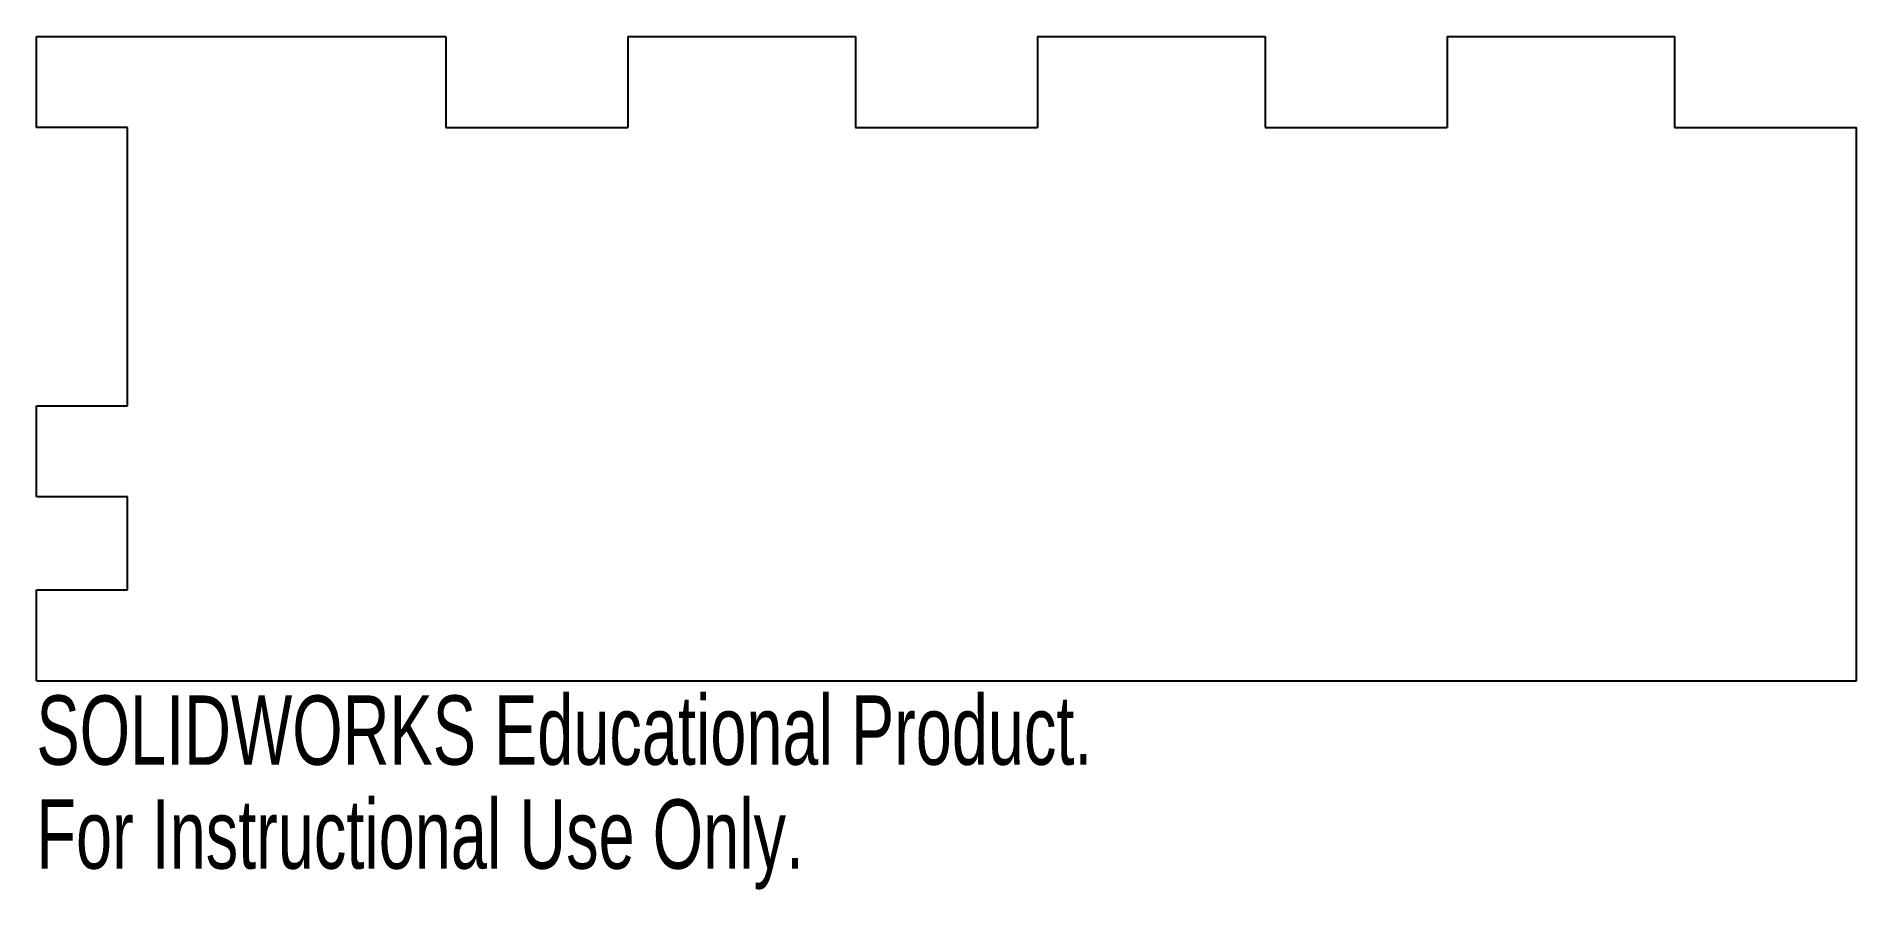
# Model space of a CAD drawing. Header units: inches. Extents: x -0.25 to 4.75, y -1.71 to 0.63.
import ezdxf

# ---------------------------------------------------------------- set-up
doc = ezdxf.new("R2010")
doc.units = ezdxf.units.IN
doc.header["$MEASUREMENT"] = 0
doc.styles.add('SLDTEXTSTYLE0', font='TXT', dxfattribs={"width": 0.7})

msp = doc.modelspace()

# ---------------------------------------------------------------- linework, layer by layer
at = {"color": 7, "linetype": 'Continuous', "lineweight": 25}
for p, q in [((-0.25, 0.38), (-0.25, 0.63)), ((-0.25, 0.63), (0.875, 0.63)), ((0.875, 0.63), (0.875, 0.38)), ((1.375, 0.63), (1.375, 0.38)), ((1.375, 0.63), (2, 0.63)), ((2, 0.63), (2, 0.38)), ((2.5, 0.63), (2.5, 0.38)), ((2.5, 0.63), (3.125, 0.63)), ((3.125, 0.63), (3.125, 0.38)), ((3.625, 0.63), (3.625, 0.38)), ((3.625, 0.63), (4.25, 0.63)), ((4.25, 0.63), (4.25, 0.38)), ((0, 0.38), (-0.25, 0.38)), ((0, -0.385), (0, 0.38)), ((0.875, 0.38), (1.375, 0.38)), ((2, 0.38), (2.5, 0.38)), ((3.125, 0.38), (3.625, 0.38)), ((4.25, 0.38), (4.75, 0.38)), ((4.75, -1.14), (4.75, 0.38)), ((-0.25, -0.385), (0, -0.385)), ((-0.25, -0.635), (-0.25, -0.385)), ((0, -0.635), (-0.25, -0.635)), ((0, -0.89), (0, -0.635)), ((-0.25, -0.89), (0, -0.89)), ((-0.25, -1.14), (-0.25, -0.89)), ((-0.25, -1.14), (4.75, -1.14))]:
    msp.add_line(p, q, dxfattribs=at)

# ---------------------------------------------------------------- texts
at = {"color": 7, "linetype": 'Continuous', "char_height": 0.1903, "attachment_point": 1, "style": 'SLDTEXTSTYLE0'}
for s, insert in [('SOLIDWORKS Educational Product.', (-0.25, -1.1801)), ('For Instructional Use Only.', (-0.25, -1.4656))]:
    msp.add_mtext(s, dxfattribs=dict(at, insert=insert))

doc.saveas('drawing.dxf')
